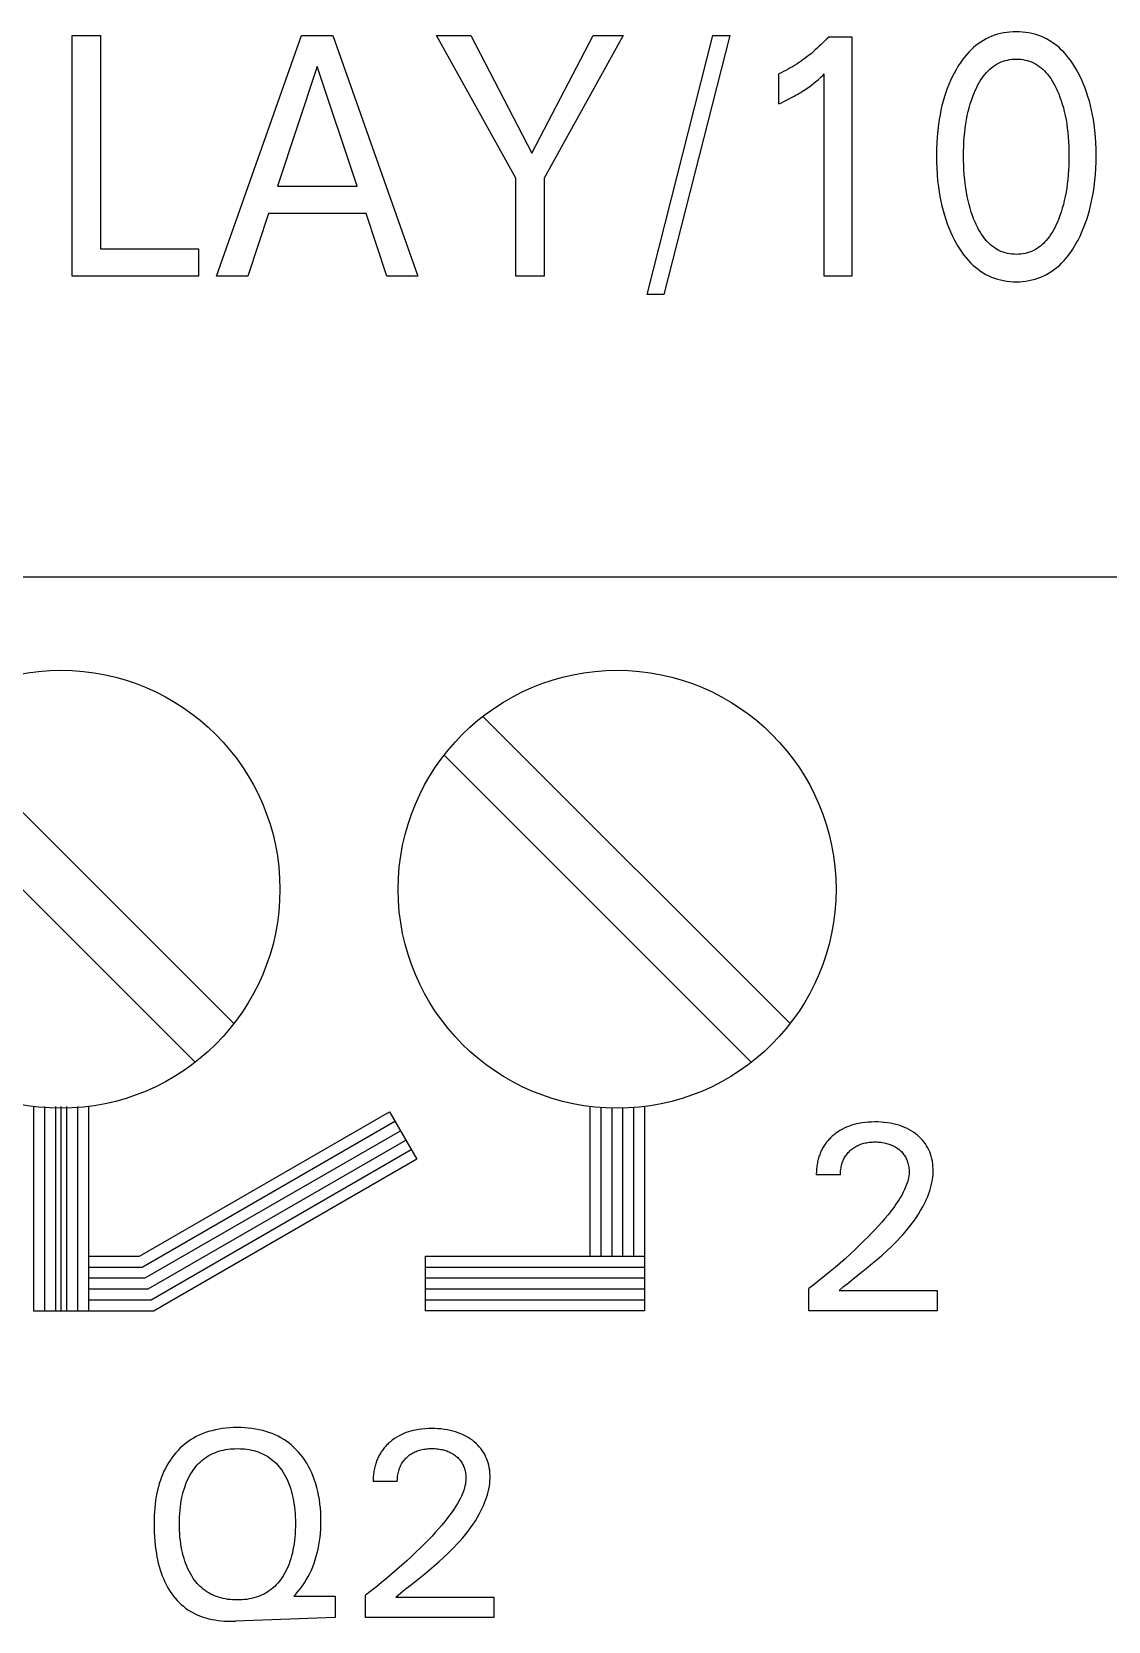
# Model space of a CAD drawing. Extents: x 0 to 420, y 0 to 297.
# Drawn here: x 162.12 to 171.95, y 165.14 to 179.66 of the extents above; entities that cross this region are included whole.
import ezdxf

# ---------------------------------------------------------------- set-up
doc = ezdxf.new("R2010")
doc.units = 0
doc.header["$LTSCALE"] = 23.1
doc.layers.add('10000_FRONT', color=7, linetype='CONTINUOUS')

msp = doc.modelspace()

# ---------------------------------------------------------------- linework, layer by layer
at = {"layer": '10000_FRONT', "color": 7, "linetype": 'CONTINUOUS'}
for p, q in [((162.491, 177.423), (162.491, 179.623)), ((162.491, 179.623), (162.75, 179.623)), ((162.75, 179.623), (162.75, 177.672)), ((163.809, 177.423), (164.586, 179.623)), ((164.586, 179.623), (164.87, 179.623)), ((164.87, 179.623), (165.646, 177.423)), ((166.542, 178.318), (165.817, 179.623)), ((165.817, 179.623), (166.133, 179.623)), ((166.133, 179.623), (166.69, 178.548)), ((166.69, 178.548), (167.25, 179.623)), ((167.524, 179.623), (166.801, 178.319)), ((167.25, 179.623), (167.524, 179.623)), ((167.741, 177.257), (168.343, 179.623)), ((168.496, 179.623), (167.894, 177.257)), ((168.343, 179.623), (168.496, 179.623)), ((169.382, 179.592), (169.365, 179.574)), ((169.398, 179.61), (169.382, 179.592)), ((169.398, 179.61), (169.613, 179.61)), ((169.613, 179.61), (169.613, 177.423)), ((170.838, 179.591), (170.814, 179.577)), ((170.864, 179.603), (170.838, 179.591)), ((170.889, 179.615), (170.864, 179.603)), ((170.916, 179.624), (170.889, 179.615)), ((170.943, 179.633), (170.916, 179.624)), ((170.971, 179.64), (170.943, 179.633)), ((170.999, 179.646), (170.971, 179.64)), ((171.027, 179.65), (170.999, 179.646)), ((171.056, 179.653), (171.027, 179.65)), ((171.085, 179.655), (171.056, 179.653)), ((171.113, 179.655), (171.085, 179.655)), ((171.142, 179.655), (171.113, 179.655)), ((171.171, 179.653), (171.142, 179.655)), ((171.199, 179.65), (171.171, 179.653)), ((171.228, 179.646), (171.199, 179.65)), ((171.256, 179.64), (171.228, 179.646)), ((171.284, 179.633), (171.256, 179.64)), ((171.311, 179.624), (171.284, 179.633)), ((171.338, 179.615), (171.311, 179.624)), ((171.364, 179.603), (171.338, 179.615)), ((171.389, 179.591), (171.364, 179.603)), ((171.413, 179.577), (171.389, 179.591)), ((169.223, 179.443), (169.205, 179.429)), ((169.242, 179.458), (169.223, 179.443)), ((169.26, 179.474), (169.242, 179.458)), ((169.278, 179.49), (169.26, 179.474)), ((169.296, 179.506), (169.278, 179.49)), ((169.314, 179.523), (169.296, 179.506)), ((169.331, 179.54), (169.314, 179.523)), ((169.349, 179.557), (169.331, 179.54)), ((169.365, 179.574), (169.349, 179.557)), ((170.658, 179.446), (170.638, 179.421)), ((170.68, 179.469), (170.658, 179.446)), ((170.702, 179.492), (170.68, 179.469)), ((170.723, 179.511), (170.702, 179.492)), ((170.744, 179.529), (170.723, 179.511)), ((170.767, 179.546), (170.744, 179.529)), ((170.79, 179.562), (170.767, 179.546)), ((170.814, 179.577), (170.79, 179.562)), ((171.437, 179.562), (171.413, 179.577)), ((171.46, 179.546), (171.437, 179.562)), ((171.483, 179.529), (171.46, 179.546)), ((171.504, 179.511), (171.483, 179.529)), ((171.525, 179.492), (171.504, 179.511)), ((171.547, 179.469), (171.525, 179.492)), ((171.569, 179.446), (171.547, 179.469)), ((171.589, 179.421), (171.569, 179.446)), ((164.729, 179.339), (164.367, 178.246)), ((165.093, 178.246), (164.729, 179.339)), ((169.008, 179.302), (168.987, 179.292)), ((169.029, 179.313), (169.008, 179.302)), ((169.049, 179.325), (169.029, 179.313)), ((169.069, 179.336), (169.049, 179.325)), ((169.089, 179.348), (169.069, 179.336)), ((169.109, 179.361), (169.089, 179.348)), ((169.128, 179.374), (169.109, 179.361)), ((169.148, 179.387), (169.128, 179.374)), ((169.167, 179.401), (169.148, 179.387)), ((169.186, 179.414), (169.167, 179.401)), ((169.205, 179.429), (169.186, 179.414)), ((170.567, 179.315), (170.551, 179.287)), ((170.583, 179.343), (170.567, 179.315)), ((170.601, 179.369), (170.583, 179.343)), ((170.619, 179.396), (170.601, 179.369)), ((170.638, 179.421), (170.619, 179.396)), ((170.842, 179.284), (170.856, 179.299)), ((170.856, 179.299), (170.871, 179.313)), ((170.871, 179.313), (170.887, 179.327)), ((170.887, 179.327), (170.903, 179.339)), ((170.903, 179.339), (170.92, 179.351)), ((170.92, 179.351), (170.938, 179.362)), ((170.938, 179.362), (170.956, 179.371)), ((170.956, 179.371), (170.975, 179.38)), ((170.975, 179.38), (170.993, 179.387)), ((170.993, 179.387), (171.013, 179.393)), ((171.013, 179.393), (171.032, 179.397)), ((171.032, 179.397), (171.052, 179.401)), ((171.052, 179.401), (171.073, 179.404)), ((171.073, 179.404), (171.093, 179.405)), ((171.093, 179.405), (171.113, 179.406)), ((171.113, 179.406), (171.134, 179.405)), ((171.134, 179.405), (171.154, 179.404)), ((171.154, 179.404), (171.174, 179.401)), ((171.174, 179.401), (171.194, 179.397)), ((171.194, 179.397), (171.214, 179.393)), ((171.214, 179.393), (171.233, 179.387)), ((171.233, 179.387), (171.252, 179.38)), ((171.252, 179.38), (171.27, 179.371)), ((171.27, 179.371), (171.289, 179.362)), ((171.289, 179.362), (171.306, 179.351)), ((171.306, 179.351), (171.324, 179.339)), ((171.324, 179.339), (171.34, 179.327)), ((171.34, 179.327), (171.356, 179.313)), ((171.356, 179.313), (171.371, 179.299)), ((171.371, 179.299), (171.385, 179.284)), ((171.608, 179.396), (171.589, 179.421)), ((171.626, 179.369), (171.608, 179.396)), ((171.643, 179.343), (171.626, 179.369)), ((171.66, 179.315), (171.643, 179.343)), ((171.675, 179.287), (171.66, 179.315)), ((168.966, 179.282), (168.945, 179.272)), ((168.945, 178.997), (168.945, 179.272)), ((168.987, 179.292), (168.966, 179.282)), ((169.204, 179.14), (169.218, 179.15)), ((169.218, 179.15), (169.232, 179.16)), ((169.232, 179.16), (169.245, 179.171)), ((169.245, 179.171), (169.257, 179.18)), ((169.257, 179.18), (169.269, 179.189)), ((169.269, 179.189), (169.281, 179.199)), ((169.281, 179.199), (169.294, 179.21)), ((169.294, 179.21), (169.306, 179.221)), ((169.306, 179.221), (169.319, 179.232)), ((169.319, 179.232), (169.332, 179.245)), ((169.332, 179.245), (169.346, 179.257)), ((169.346, 179.257), (169.359, 179.27)), ((169.359, 177.423), (169.359, 179.27)), ((170.498, 179.173), (170.483, 179.137)), ((170.513, 179.209), (170.498, 179.173)), ((170.529, 179.244), (170.513, 179.209)), ((170.546, 179.278), (170.529, 179.244)), ((170.551, 179.287), (170.546, 179.278)), ((170.749, 179.141), (170.76, 179.164)), ((170.76, 179.164), (170.772, 179.186)), ((170.772, 179.186), (170.784, 179.207)), ((170.784, 179.207), (170.798, 179.228)), ((170.798, 179.228), (170.812, 179.248)), ((170.812, 179.248), (170.828, 179.268)), ((170.828, 179.268), (170.842, 179.284)), ((171.385, 179.284), (171.399, 179.268)), ((171.399, 179.268), (171.414, 179.248)), ((171.414, 179.248), (171.429, 179.228)), ((171.429, 179.228), (171.442, 179.207)), ((171.442, 179.207), (171.455, 179.186)), ((171.455, 179.186), (171.467, 179.164)), ((171.467, 179.164), (171.478, 179.141)), ((171.694, 179.252), (171.675, 179.287)), ((171.711, 179.215), (171.694, 179.252)), ((171.727, 179.178), (171.711, 179.215)), ((171.742, 179.141), (171.727, 179.178)), ((168.945, 178.997), (168.969, 179.008)), ((168.969, 179.008), (168.992, 179.019)), ((168.992, 179.019), (169.015, 179.031)), ((169.015, 179.031), (169.038, 179.042)), ((169.038, 179.042), (169.061, 179.054)), ((169.061, 179.054), (169.078, 179.063)), ((169.078, 179.063), (169.095, 179.072)), ((169.095, 179.072), (169.112, 179.082)), ((169.112, 179.082), (169.129, 179.092)), ((169.129, 179.092), (169.145, 179.102)), ((169.145, 179.102), (169.161, 179.112)), ((169.161, 179.112), (169.176, 179.121)), ((169.176, 179.121), (169.19, 179.131)), ((169.19, 179.131), (169.204, 179.14)), ((170.446, 179.023), (170.435, 178.981)), ((170.458, 179.064), (170.446, 179.023)), ((170.47, 179.101), (170.458, 179.064)), ((170.483, 179.137), (170.47, 179.101)), ((170.693, 178.996), (170.704, 179.029)), ((170.704, 179.029), (170.716, 179.063)), ((170.716, 179.063), (170.728, 179.096)), ((170.728, 179.096), (170.738, 179.119)), ((170.738, 179.119), (170.749, 179.141)), ((171.478, 179.141), (171.488, 179.119)), ((171.488, 179.119), (171.498, 179.096)), ((171.498, 179.096), (171.501, 179.088)), ((171.501, 179.088), (171.513, 179.057)), ((171.513, 179.057), (171.524, 179.025)), ((171.524, 179.025), (171.534, 178.993)), ((171.756, 179.103), (171.742, 179.141)), ((171.768, 179.064), (171.756, 179.103)), ((171.781, 179.023), (171.768, 179.064)), ((171.792, 178.981), (171.781, 179.023)), ((170.417, 178.896), (170.409, 178.854)), ((170.425, 178.939), (170.417, 178.896)), ((170.435, 178.981), (170.425, 178.939)), ((170.659, 178.852), (170.666, 178.89)), ((170.666, 178.89), (170.675, 178.927)), ((170.675, 178.927), (170.684, 178.962)), ((170.684, 178.962), (170.693, 178.996)), ((171.534, 178.993), (171.544, 178.96)), ((171.544, 178.96), (171.552, 178.927)), ((171.552, 178.927), (171.56, 178.89)), ((171.56, 178.89), (171.568, 178.852)), ((171.801, 178.939), (171.792, 178.981)), ((171.81, 178.896), (171.801, 178.939)), ((171.818, 178.854), (171.81, 178.896)), ((170.396, 178.754), (170.39, 178.697)), ((170.402, 178.811), (170.396, 178.754)), ((170.409, 178.854), (170.402, 178.811)), ((170.639, 178.694), (170.643, 178.737)), ((170.643, 178.737), (170.647, 178.775)), ((170.647, 178.775), (170.653, 178.814)), ((170.653, 178.814), (170.659, 178.852)), ((171.568, 178.852), (171.574, 178.814)), ((171.574, 178.814), (171.579, 178.775)), ((171.579, 178.775), (171.584, 178.737)), ((171.584, 178.737), (171.588, 178.694)), ((171.824, 178.811), (171.818, 178.854)), ((171.831, 178.754), (171.824, 178.811)), ((171.836, 178.697), (171.831, 178.754)), ((170.385, 178.584), (170.384, 178.527)), ((170.387, 178.641), (170.385, 178.584)), ((170.39, 178.697), (170.387, 178.641)), ((170.632, 178.566), (170.634, 178.609)), ((170.634, 178.609), (170.636, 178.652)), ((170.636, 178.652), (170.639, 178.694)), ((171.588, 178.694), (171.591, 178.652)), ((171.591, 178.652), (171.593, 178.609)), ((171.593, 178.609), (171.594, 178.566)), ((171.84, 178.641), (171.836, 178.697)), ((171.842, 178.584), (171.84, 178.641)), ((171.843, 178.527), (171.842, 178.584)), ((170.384, 178.527), (170.385, 178.469)), ((170.385, 178.469), (170.387, 178.411)), ((170.632, 178.523), (170.632, 178.566)), ((170.632, 178.48), (170.632, 178.523)), ((170.634, 178.437), (170.632, 178.48)), ((170.636, 178.393), (170.634, 178.437)), ((171.593, 178.437), (171.591, 178.393)), ((171.594, 178.48), (171.593, 178.437)), ((171.594, 178.566), (171.595, 178.523)), ((171.595, 178.523), (171.594, 178.48)), ((171.84, 178.411), (171.842, 178.469)), ((171.842, 178.469), (171.843, 178.527)), ((166.542, 177.423), (166.542, 178.318)), ((166.801, 178.319), (166.801, 177.423)), ((170.387, 178.411), (170.39, 178.353)), ((170.39, 178.353), (170.395, 178.295)), ((170.395, 178.295), (170.402, 178.238)), ((170.639, 178.35), (170.636, 178.393)), ((170.643, 178.307), (170.639, 178.35)), ((170.647, 178.268), (170.643, 178.307)), ((171.584, 178.307), (171.58, 178.268)), ((171.588, 178.35), (171.584, 178.307)), ((171.591, 178.393), (171.588, 178.35)), ((171.824, 178.238), (171.831, 178.296)), ((171.831, 178.296), (171.836, 178.353)), ((171.836, 178.353), (171.84, 178.411)), ((164.367, 178.246), (165.093, 178.246)), ((170.402, 178.238), (170.409, 178.194)), ((170.409, 178.194), (170.416, 178.151)), ((170.416, 178.151), (170.425, 178.108)), ((170.652, 178.229), (170.647, 178.268)), ((170.659, 178.19), (170.652, 178.229)), ((170.666, 178.152), (170.659, 178.19)), ((170.674, 178.113), (170.666, 178.152)), ((171.561, 178.152), (171.552, 178.113)), ((171.568, 178.19), (171.561, 178.152)), ((171.574, 178.229), (171.568, 178.19)), ((171.58, 178.268), (171.574, 178.229)), ((171.802, 178.108), (171.811, 178.151)), ((171.811, 178.151), (171.818, 178.195)), ((171.818, 178.195), (171.824, 178.238)), ((164.284, 177.996), (164.096, 177.423)), ((165.175, 177.996), (164.284, 177.996)), ((165.365, 177.423), (165.175, 177.996)), ((170.425, 178.108), (170.434, 178.065)), ((170.434, 178.065), (170.445, 178.022)), ((170.445, 178.022), (170.457, 177.98)), ((170.683, 178.078), (170.674, 178.113)), ((170.692, 178.044), (170.683, 178.078)), ((170.703, 178.009), (170.692, 178.044)), ((170.714, 177.976), (170.703, 178.009)), ((171.524, 178.009), (171.512, 177.976)), ((171.534, 178.044), (171.524, 178.009)), ((171.544, 178.078), (171.534, 178.044)), ((171.552, 178.113), (171.544, 178.078)), ((171.769, 177.981), (171.782, 178.023)), ((171.782, 178.023), (171.792, 178.065)), ((171.792, 178.065), (171.802, 178.108)), ((170.457, 177.98), (170.47, 177.941)), ((170.47, 177.941), (170.483, 177.902)), ((170.483, 177.902), (170.498, 177.864)), ((170.498, 177.864), (170.513, 177.827)), ((170.727, 177.942), (170.714, 177.976)), ((170.737, 177.918), (170.727, 177.942)), ((170.747, 177.895), (170.737, 177.918)), ((170.758, 177.872), (170.747, 177.895)), ((170.77, 177.849), (170.758, 177.872)), ((170.783, 177.827), (170.77, 177.849)), ((171.456, 177.849), (171.444, 177.827)), ((171.468, 177.872), (171.456, 177.849)), ((171.479, 177.895), (171.468, 177.872)), ((171.49, 177.918), (171.479, 177.895)), ((171.499, 177.942), (171.49, 177.918)), ((171.512, 177.976), (171.499, 177.942)), ((171.713, 177.827), (171.729, 177.865)), ((171.729, 177.865), (171.744, 177.903)), ((171.744, 177.903), (171.757, 177.942)), ((171.757, 177.942), (171.769, 177.981)), ((170.513, 177.827), (170.531, 177.79)), ((170.531, 177.79), (170.549, 177.753)), ((170.549, 177.753), (170.564, 177.725)), ((170.564, 177.725), (170.581, 177.696)), ((170.796, 177.806), (170.783, 177.827)), ((170.811, 177.785), (170.796, 177.806)), ((170.827, 177.764), (170.811, 177.785)), ((170.839, 177.75), (170.827, 177.764)), ((170.851, 177.736), (170.839, 177.75)), ((170.865, 177.723), (170.851, 177.736)), ((170.878, 177.71), (170.865, 177.723)), ((170.893, 177.698), (170.878, 177.71)), ((170.908, 177.687), (170.893, 177.698)), ((171.334, 177.698), (171.319, 177.687)), ((171.348, 177.71), (171.334, 177.698)), ((171.362, 177.723), (171.348, 177.71)), ((171.375, 177.736), (171.362, 177.723)), ((171.388, 177.75), (171.375, 177.736)), ((171.4, 177.764), (171.388, 177.75)), ((171.416, 177.785), (171.4, 177.764)), ((171.43, 177.806), (171.416, 177.785)), ((171.444, 177.827), (171.43, 177.806)), ((171.646, 177.696), (171.662, 177.725)), ((171.662, 177.725), (171.678, 177.753)), ((171.678, 177.753), (171.696, 177.79)), ((171.696, 177.79), (171.713, 177.827)), ((162.75, 177.672), (163.643, 177.672)), ((163.643, 177.672), (163.643, 177.423)), ((170.581, 177.696), (170.598, 177.669)), ((170.598, 177.669), (170.616, 177.642)), ((170.616, 177.642), (170.635, 177.615)), ((170.635, 177.615), (170.656, 177.59)), ((170.656, 177.59), (170.677, 177.565)), ((170.677, 177.565), (170.7, 177.542)), ((170.923, 177.676), (170.908, 177.687)), ((170.939, 177.667), (170.923, 177.676)), ((170.955, 177.658), (170.939, 177.667)), ((170.974, 177.649), (170.955, 177.658)), ((170.993, 177.642), (170.974, 177.649)), ((171.012, 177.636), (170.993, 177.642)), ((171.032, 177.631), (171.012, 177.636)), ((171.052, 177.627), (171.032, 177.631)), ((171.072, 177.624), (171.052, 177.627)), ((171.093, 177.623), (171.072, 177.624)), ((171.113, 177.622), (171.093, 177.623)), ((171.134, 177.623), (171.113, 177.622)), ((171.154, 177.624), (171.134, 177.623)), ((171.175, 177.627), (171.154, 177.624)), ((171.195, 177.631), (171.175, 177.627)), ((171.214, 177.636), (171.195, 177.631)), ((171.234, 177.642), (171.214, 177.636)), ((171.253, 177.649), (171.234, 177.642)), ((171.271, 177.658), (171.253, 177.649)), ((171.288, 177.667), (171.271, 177.658)), ((171.304, 177.676), (171.288, 177.667)), ((171.319, 177.687), (171.304, 177.676)), ((171.528, 177.542), (171.55, 177.565)), ((171.55, 177.565), (171.571, 177.59)), ((171.571, 177.59), (171.592, 177.615)), ((171.592, 177.615), (171.611, 177.642)), ((171.611, 177.642), (171.629, 177.669)), ((171.629, 177.669), (171.646, 177.696)), ((163.643, 177.423), (162.491, 177.423)), ((164.096, 177.423), (163.809, 177.423)), ((165.646, 177.423), (165.365, 177.423)), ((166.801, 177.423), (166.542, 177.423)), ((169.613, 177.423), (169.359, 177.423)), ((170.7, 177.542), (170.72, 177.522)), ((170.72, 177.522), (170.742, 177.504)), ((170.742, 177.504), (170.765, 177.486)), ((170.765, 177.486), (170.788, 177.469)), ((170.788, 177.469), (170.812, 177.454)), ((170.812, 177.454), (170.836, 177.439)), ((170.836, 177.439), (170.862, 177.427)), ((170.862, 177.427), (170.888, 177.415)), ((170.888, 177.415), (170.915, 177.405)), ((171.312, 177.405), (171.339, 177.415)), ((171.339, 177.415), (171.365, 177.427)), ((171.365, 177.427), (171.391, 177.439)), ((171.391, 177.439), (171.415, 177.454)), ((171.415, 177.454), (171.439, 177.469)), ((171.439, 177.469), (171.463, 177.486)), ((171.463, 177.486), (171.485, 177.503)), ((171.485, 177.503), (171.507, 177.522)), ((171.507, 177.522), (171.528, 177.542)), ((170.915, 177.405), (170.942, 177.396)), ((170.942, 177.396), (170.97, 177.389)), ((170.97, 177.389), (170.998, 177.383)), ((170.998, 177.383), (171.027, 177.378)), ((171.027, 177.378), (171.055, 177.375)), ((171.055, 177.375), (171.084, 177.373)), ((171.084, 177.373), (171.113, 177.373)), ((171.113, 177.373), (171.142, 177.373)), ((171.142, 177.373), (171.171, 177.375)), ((171.171, 177.375), (171.2, 177.378)), ((171.2, 177.378), (171.229, 177.383)), ((171.229, 177.383), (171.257, 177.389)), ((171.257, 177.389), (171.285, 177.396)), ((171.285, 177.396), (171.312, 177.405)), ((167.894, 177.257), (167.741, 177.257)), ((207.298, 174.673), (137.798, 174.673)), ((163.967, 170.597), (161.162, 173.402)), ((169.047, 170.597), (166.242, 173.402)), ((160.809, 173.048), (163.613, 170.244)), ((165.889, 173.048), (168.693, 170.244)), ((162.138, 169.838), (162.138, 167.973)), ((162.238, 169.838), (162.238, 167.973)), ((162.338, 169.838), (162.338, 167.973)), ((162.388, 169.838), (162.388, 167.973)), ((162.438, 169.838), (162.438, 167.973)), ((162.538, 169.838), (162.538, 167.973)), ((162.638, 169.838), (162.638, 167.973)), ((163.104, 168.473), (165.388, 169.791)), ((165.388, 169.791), (165.638, 169.358)), ((167.218, 169.838), (167.218, 168.473)), ((167.318, 169.826), (167.318, 168.473)), ((167.418, 169.826), (167.418, 168.473)), ((167.518, 169.826), (167.518, 168.473)), ((167.618, 169.826), (167.618, 168.473)), ((167.718, 169.838), (167.718, 167.973)), ((163.13, 168.373), (165.438, 169.705)), ((163.157, 168.273), (165.488, 169.618)), ((169.433, 169.568), (169.425, 169.561)), ((169.442, 169.575), (169.433, 169.568)), ((169.448, 169.58), (169.442, 169.575)), ((169.455, 169.586), (169.448, 169.58)), ((169.461, 169.591), (169.455, 169.586)), ((169.482, 169.606), (169.461, 169.591)), ((169.503, 169.619), (169.482, 169.606)), ((169.525, 169.632), (169.503, 169.619)), ((169.548, 169.643), (169.525, 169.632)), ((169.568, 169.652), (169.548, 169.643)), ((169.589, 169.66), (169.568, 169.652)), ((169.61, 169.668), (169.589, 169.66)), ((169.631, 169.674), (169.61, 169.668)), ((169.653, 169.68), (169.631, 169.674)), ((169.675, 169.684), (169.653, 169.68)), ((169.704, 169.689), (169.675, 169.684)), ((169.733, 169.693), (169.704, 169.689)), ((169.762, 169.696), (169.733, 169.693)), ((169.792, 169.697), (169.762, 169.696)), ((169.821, 169.698), (169.792, 169.697)), ((169.85, 169.698), (169.821, 169.698)), ((169.879, 169.696), (169.85, 169.698)), ((169.907, 169.694), (169.879, 169.696)), ((169.936, 169.69), (169.907, 169.694)), ((169.964, 169.686), (169.936, 169.69)), ((169.99, 169.681), (169.964, 169.686)), ((170.015, 169.675), (169.99, 169.681)), ((170.04, 169.668), (170.015, 169.675)), ((170.064, 169.659), (170.04, 169.668)), ((170.088, 169.65), (170.064, 169.659)), ((170.111, 169.64), (170.088, 169.65)), ((170.132, 169.629), (170.111, 169.64)), ((170.153, 169.617), (170.132, 169.629)), ((170.174, 169.604), (170.153, 169.617)), ((170.194, 169.59), (170.174, 169.604)), ((170.21, 169.576), (170.194, 169.59)), ((170.227, 169.562), (170.21, 169.576)), ((163.184, 168.173), (165.538, 169.532)), ((163.211, 168.073), (165.588, 169.445)), ((169.33, 169.429), (169.326, 169.419)), ((169.335, 169.439), (169.33, 169.429)), ((169.34, 169.449), (169.335, 169.439)), ((169.345, 169.458), (169.34, 169.449)), ((169.35, 169.468), (169.345, 169.458)), ((169.356, 169.477), (169.35, 169.468)), ((169.362, 169.486), (169.356, 169.477)), ((169.368, 169.495), (169.362, 169.486)), ((169.374, 169.504), (169.368, 169.495)), ((169.381, 169.513), (169.374, 169.504)), ((169.388, 169.521), (169.381, 169.513)), ((169.395, 169.529), (169.388, 169.521)), ((169.402, 169.537), (169.395, 169.529)), ((169.41, 169.545), (169.402, 169.537)), ((169.418, 169.553), (169.41, 169.545)), ((169.425, 169.561), (169.418, 169.553)), ((169.579, 169.418), (169.586, 169.426)), ((169.586, 169.426), (169.594, 169.434)), ((169.594, 169.434), (169.602, 169.442)), ((169.602, 169.442), (169.611, 169.449)), ((169.611, 169.449), (169.62, 169.456)), ((169.62, 169.456), (169.629, 169.462)), ((169.629, 169.462), (169.638, 169.468)), ((169.638, 169.468), (169.648, 169.474)), ((169.648, 169.474), (169.658, 169.479)), ((169.658, 169.479), (169.668, 169.484)), ((169.668, 169.484), (169.678, 169.489)), ((169.678, 169.489), (169.689, 169.493)), ((169.689, 169.493), (169.7, 169.497)), ((169.7, 169.497), (169.711, 169.5)), ((169.711, 169.5), (169.722, 169.503)), ((169.722, 169.503), (169.733, 169.506)), ((169.733, 169.506), (169.746, 169.508)), ((169.746, 169.508), (169.758, 169.51)), ((169.758, 169.51), (169.771, 169.512)), ((169.771, 169.512), (169.783, 169.513)), ((169.783, 169.513), (169.796, 169.514)), ((169.796, 169.514), (169.809, 169.515)), ((169.809, 169.515), (169.821, 169.515)), ((169.821, 169.515), (169.836, 169.515)), ((169.836, 169.515), (169.85, 169.514)), ((169.85, 169.514), (169.864, 169.513)), ((169.864, 169.513), (169.879, 169.512)), ((169.879, 169.512), (169.893, 169.51)), ((169.893, 169.51), (169.907, 169.507)), ((169.907, 169.507), (169.918, 169.505)), ((169.918, 169.505), (169.929, 169.502)), ((169.929, 169.502), (169.939, 169.499)), ((169.939, 169.499), (169.95, 169.496)), ((169.95, 169.496), (169.96, 169.493)), ((169.96, 169.493), (169.971, 169.489)), ((169.971, 169.489), (169.981, 169.484)), ((169.981, 169.484), (169.992, 169.479)), ((169.992, 169.479), (170.003, 169.473)), ((170.003, 169.473), (170.013, 169.467)), ((170.013, 169.467), (170.023, 169.461)), ((170.023, 169.461), (170.033, 169.454)), ((170.033, 169.454), (170.043, 169.446)), ((170.043, 169.446), (170.051, 169.439)), ((170.051, 169.439), (170.059, 169.432)), ((170.059, 169.432), (170.067, 169.424)), ((170.067, 169.424), (170.074, 169.416)), ((170.242, 169.547), (170.227, 169.562)), ((170.257, 169.532), (170.242, 169.547)), ((170.27, 169.515), (170.257, 169.532)), ((170.283, 169.498), (170.27, 169.515)), ((170.295, 169.48), (170.283, 169.498)), ((170.305, 169.462), (170.295, 169.48)), ((170.315, 169.443), (170.305, 169.462)), ((170.323, 169.424), (170.315, 169.443)), ((170.331, 169.404), (170.323, 169.424)), ((165.638, 169.358), (163.238, 167.973)), ((169.291, 169.285), (169.29, 169.273)), ((169.293, 169.297), (169.291, 169.285)), ((169.295, 169.309), (169.293, 169.297)), ((169.297, 169.321), (169.295, 169.309)), ((169.299, 169.333), (169.297, 169.321)), ((169.302, 169.345), (169.299, 169.333)), ((169.305, 169.357), (169.302, 169.345)), ((169.308, 169.367), (169.305, 169.357)), ((169.311, 169.378), (169.308, 169.367)), ((169.314, 169.388), (169.311, 169.378)), ((169.318, 169.399), (169.314, 169.388)), ((169.322, 169.409), (169.318, 169.399)), ((169.326, 169.419), (169.322, 169.409)), ((169.513, 169.276), (169.515, 169.288)), ((169.515, 169.288), (169.518, 169.3)), ((169.518, 169.3), (169.52, 169.311)), ((169.52, 169.311), (169.524, 169.322)), ((169.524, 169.322), (169.527, 169.333)), ((169.527, 169.333), (169.531, 169.343)), ((169.531, 169.343), (169.536, 169.354)), ((169.536, 169.354), (169.541, 169.364)), ((169.541, 169.364), (169.546, 169.374)), ((169.546, 169.374), (169.552, 169.383)), ((169.552, 169.383), (169.558, 169.392)), ((169.558, 169.392), (169.565, 169.401)), ((169.565, 169.401), (169.571, 169.41)), ((169.571, 169.41), (169.579, 169.418)), ((170.074, 169.416), (170.081, 169.408)), ((170.081, 169.408), (170.088, 169.399)), ((170.088, 169.399), (170.094, 169.39)), ((170.094, 169.39), (170.099, 169.381)), ((170.099, 169.381), (170.105, 169.372)), ((170.105, 169.372), (170.109, 169.362)), ((170.109, 169.362), (170.114, 169.352)), ((170.114, 169.352), (170.118, 169.342)), ((170.118, 169.342), (170.121, 169.331)), ((170.121, 169.331), (170.124, 169.321)), ((170.124, 169.321), (170.127, 169.309)), ((170.127, 169.309), (170.13, 169.297)), ((170.13, 169.297), (170.132, 169.286)), ((170.132, 169.286), (170.133, 169.274)), ((170.337, 169.384), (170.331, 169.404)), ((170.343, 169.362), (170.337, 169.384)), ((170.348, 169.339), (170.343, 169.362)), ((170.351, 169.316), (170.348, 169.339)), ((170.353, 169.293), (170.351, 169.316)), ((170.355, 169.27), (170.353, 169.293)), ((169.288, 169.237), (169.287, 169.226)), ((169.287, 169.226), (169.287, 169.214)), ((169.508, 169.214), (169.287, 169.214)), ((169.289, 169.261), (169.288, 169.249)), ((169.288, 169.249), (169.288, 169.237)), ((169.29, 169.273), (169.289, 169.261)), ((169.508, 169.226), (169.509, 169.238)), ((169.508, 169.214), (169.508, 169.226)), ((169.509, 169.251), (169.511, 169.263)), ((169.509, 169.238), (169.509, 169.251)), ((169.511, 169.263), (169.513, 169.276)), ((170.117, 169.141), (170.112, 169.126)), ((170.122, 169.157), (170.117, 169.141)), ((170.126, 169.173), (170.122, 169.157)), ((170.129, 169.189), (170.126, 169.173)), ((170.132, 169.205), (170.129, 169.189)), ((170.134, 169.221), (170.132, 169.205)), ((170.133, 169.274), (170.134, 169.262)), ((170.134, 169.262), (170.135, 169.25)), ((170.135, 169.25), (170.134, 169.238)), ((170.134, 169.238), (170.134, 169.221)), ((170.337, 169.118), (170.343, 169.144)), ((170.343, 169.144), (170.348, 169.17)), ((170.348, 169.17), (170.352, 169.195)), ((170.352, 169.195), (170.354, 169.221)), ((170.354, 169.221), (170.355, 169.247)), ((170.355, 169.247), (170.355, 169.27)), ((170.044, 168.99), (170.03, 168.968)), ((170.057, 169.012), (170.044, 168.99)), ((170.07, 169.034), (170.057, 169.012)), ((170.082, 169.057), (170.07, 169.034)), ((170.093, 169.08), (170.082, 169.057)), ((170.1, 169.095), (170.093, 169.08)), ((170.106, 169.11), (170.1, 169.095)), ((170.112, 169.126), (170.106, 169.11)), ((170.283, 168.97), (170.294, 168.994)), ((170.294, 168.994), (170.305, 169.018)), ((170.305, 169.018), (170.314, 169.043)), ((170.314, 169.043), (170.323, 169.068)), ((170.323, 169.068), (170.331, 169.093)), ((170.331, 169.093), (170.337, 169.118)), ((169.942, 168.85), (169.914, 168.816)), ((169.97, 168.885), (169.942, 168.85)), ((169.985, 168.905), (169.97, 168.885)), ((170.001, 168.926), (169.985, 168.905)), ((170.015, 168.947), (170.001, 168.926)), ((170.03, 168.968), (170.015, 168.947)), ((170.199, 168.823), (170.22, 168.856)), ((170.22, 168.856), (170.24, 168.889)), ((170.24, 168.889), (170.259, 168.923)), ((170.259, 168.923), (170.272, 168.946)), ((170.272, 168.946), (170.283, 168.97)), ((169.825, 168.716), (169.794, 168.684)), ((169.855, 168.749), (169.825, 168.716)), ((169.885, 168.782), (169.855, 168.749)), ((169.914, 168.816), (169.885, 168.782)), ((170.08, 168.671), (170.106, 168.7)), ((170.106, 168.7), (170.13, 168.73)), ((170.13, 168.73), (170.154, 168.76)), ((170.154, 168.76), (170.177, 168.792)), ((170.177, 168.792), (170.199, 168.823)), ((169.68, 168.57), (169.638, 168.529)), ((169.722, 168.611), (169.68, 168.57)), ((169.763, 168.652), (169.722, 168.611)), ((169.794, 168.684), (169.763, 168.652)), ((169.931, 168.521), (169.973, 168.56)), ((169.973, 168.56), (170, 168.587)), ((170, 168.587), (170.028, 168.615)), ((170.028, 168.615), (170.054, 168.643)), ((170.054, 168.643), (170.08, 168.671)), ((162.638, 168.473), (163.104, 168.473)), ((165.718, 167.973), (165.718, 168.473)), ((165.718, 168.473), (167.718, 168.473)), ((169.505, 168.409), (169.459, 168.37)), ((169.55, 168.449), (169.505, 168.409)), ((169.595, 168.49), (169.55, 168.449)), ((169.638, 168.529), (169.595, 168.49)), ((169.757, 168.371), (169.801, 168.408)), ((169.801, 168.408), (169.845, 168.445)), ((169.845, 168.445), (169.888, 168.482)), ((169.888, 168.482), (169.931, 168.521)), ((162.638, 168.373), (163.13, 168.373)), ((162.638, 168.273), (163.157, 168.273)), ((165.718, 168.373), (167.718, 168.373)), ((165.718, 168.273), (167.718, 168.273)), ((169.365, 168.291), (169.316, 168.252)), ((169.413, 168.331), (169.365, 168.291)), ((169.459, 168.37), (169.413, 168.331)), ((169.581, 168.229), (169.624, 168.264)), ((169.624, 168.264), (169.713, 168.335)), ((169.713, 168.335), (169.757, 168.371)), ((162.638, 168.173), (163.184, 168.173)), ((165.718, 168.173), (167.718, 168.173)), ((169.267, 168.214), (169.218, 168.176)), ((169.218, 167.973), (169.218, 168.176)), ((169.316, 168.252), (169.267, 168.214)), ((169.495, 168.158), (169.537, 168.194)), ((169.495, 168.158), (170.39, 168.158)), ((169.537, 168.194), (169.581, 168.229)), ((170.39, 168.158), (170.39, 167.973)), ((162.138, 167.973), (163.238, 167.973)), ((162.638, 168.073), (163.211, 168.073)), ((165.718, 168.073), (167.718, 168.073)), ((167.718, 167.973), (165.718, 167.973)), ((170.39, 167.973), (169.218, 167.973)), ((163.597, 166.81), (163.571, 166.794)), ((163.624, 166.824), (163.597, 166.81)), ((163.651, 166.838), (163.624, 166.824)), ((163.679, 166.85), (163.651, 166.838)), ((163.707, 166.86), (163.679, 166.85)), ((163.736, 166.87), (163.707, 166.86)), ((163.765, 166.878), (163.736, 166.87)), ((163.798, 166.886), (163.765, 166.878)), ((163.831, 166.893), (163.798, 166.886)), ((163.864, 166.898), (163.831, 166.893)), ((163.898, 166.902), (163.864, 166.898)), ((163.931, 166.904), (163.898, 166.902)), ((163.965, 166.906), (163.931, 166.904)), ((163.999, 166.906), (163.965, 166.906)), ((164.033, 166.906), (163.999, 166.906)), ((164.066, 166.904), (164.033, 166.906)), ((164.099, 166.902), (164.066, 166.904)), ((164.132, 166.898), (164.099, 166.902)), ((164.165, 166.893), (164.132, 166.898)), ((164.198, 166.887), (164.165, 166.893)), ((164.231, 166.879), (164.198, 166.887)), ((164.26, 166.871), (164.231, 166.879)), ((164.288, 166.862), (164.26, 166.871)), ((164.316, 166.851), (164.288, 166.862)), ((164.344, 166.84), (164.316, 166.851)), ((164.371, 166.827), (164.344, 166.84)), ((164.397, 166.813), (164.371, 166.827)), ((164.423, 166.797), (164.397, 166.813)), ((165.456, 166.819), (165.435, 166.806)), ((165.478, 166.832), (165.456, 166.819)), ((165.501, 166.843), (165.478, 166.832)), ((165.521, 166.852), (165.501, 166.843)), ((165.542, 166.86), (165.521, 166.852)), ((165.563, 166.868), (165.542, 166.86)), ((165.584, 166.874), (165.563, 166.868)), ((165.605, 166.88), (165.584, 166.874)), ((165.627, 166.884), (165.605, 166.88)), ((165.656, 166.889), (165.627, 166.884)), ((165.685, 166.893), (165.656, 166.889)), ((165.715, 166.896), (165.685, 166.893)), ((165.744, 166.897), (165.715, 166.896)), ((165.774, 166.898), (165.744, 166.897)), ((165.803, 166.898), (165.774, 166.898)), ((165.831, 166.896), (165.803, 166.898)), ((165.86, 166.894), (165.831, 166.896)), ((165.888, 166.89), (165.86, 166.894)), ((165.917, 166.886), (165.888, 166.89)), ((165.942, 166.881), (165.917, 166.886)), ((165.967, 166.875), (165.942, 166.881)), ((165.992, 166.868), (165.967, 166.875)), ((166.017, 166.859), (165.992, 166.868)), ((166.041, 166.85), (166.017, 166.859)), ((166.063, 166.84), (166.041, 166.85)), ((166.085, 166.829), (166.063, 166.84)), ((166.106, 166.817), (166.085, 166.829)), ((166.126, 166.804), (166.106, 166.817)), ((163.437, 166.676), (163.418, 166.653)), ((163.457, 166.698), (163.437, 166.676)), ((163.478, 166.72), (163.457, 166.698)), ((163.5, 166.74), (163.478, 166.72)), ((163.523, 166.759), (163.5, 166.74)), ((163.547, 166.777), (163.523, 166.759)), ((163.571, 166.794), (163.547, 166.777)), ((163.757, 166.661), (163.775, 166.669)), ((163.775, 166.669), (163.793, 166.677)), ((163.793, 166.677), (163.811, 166.684)), ((163.811, 166.684), (163.829, 166.69)), ((163.829, 166.69), (163.85, 166.696)), ((163.85, 166.696), (163.871, 166.701)), ((163.871, 166.701), (163.892, 166.705)), ((163.892, 166.705), (163.913, 166.708)), ((163.913, 166.708), (163.935, 166.711)), ((163.935, 166.711), (163.956, 166.712)), ((163.956, 166.712), (163.977, 166.713)), ((163.977, 166.713), (163.999, 166.714)), ((163.999, 166.714), (164.021, 166.713)), ((164.021, 166.713), (164.042, 166.712)), ((164.042, 166.712), (164.064, 166.711)), ((164.064, 166.711), (164.085, 166.708)), ((164.085, 166.708), (164.107, 166.705)), ((164.107, 166.705), (164.128, 166.701)), ((164.128, 166.701), (164.149, 166.696)), ((164.149, 166.696), (164.169, 166.69)), ((164.169, 166.69), (164.188, 166.684)), ((164.188, 166.684), (164.206, 166.677)), ((164.206, 166.677), (164.224, 166.669)), ((164.224, 166.669), (164.242, 166.661)), ((164.448, 166.781), (164.423, 166.797)), ((164.471, 166.763), (164.448, 166.781)), ((164.494, 166.745), (164.471, 166.763)), ((164.516, 166.725), (164.494, 166.745)), ((164.537, 166.704), (164.516, 166.725)), ((164.557, 166.683), (164.537, 166.704)), ((164.576, 166.661), (164.557, 166.683)), ((165.303, 166.668), (165.297, 166.658)), ((165.309, 166.677), (165.303, 166.668)), ((165.314, 166.686), (165.309, 166.677)), ((165.321, 166.695), (165.314, 166.686)), ((165.327, 166.704), (165.321, 166.695)), ((165.334, 166.713), (165.327, 166.704)), ((165.341, 166.721), (165.334, 166.713)), ((165.348, 166.729), (165.341, 166.721)), ((165.355, 166.737), (165.348, 166.729)), ((165.362, 166.745), (165.355, 166.737)), ((165.37, 166.753), (165.362, 166.745)), ((165.378, 166.761), (165.37, 166.753)), ((165.386, 166.768), (165.378, 166.761)), ((165.394, 166.775), (165.386, 166.768)), ((165.401, 166.78), (165.394, 166.775)), ((165.407, 166.786), (165.401, 166.78)), ((165.414, 166.791), (165.407, 166.786)), ((165.435, 166.806), (165.414, 166.791)), ((165.581, 166.662), (165.591, 166.668)), ((165.591, 166.668), (165.6, 166.674)), ((165.6, 166.674), (165.61, 166.679)), ((165.61, 166.679), (165.62, 166.684)), ((165.62, 166.684), (165.631, 166.689)), ((165.631, 166.689), (165.642, 166.693)), ((165.642, 166.693), (165.653, 166.697)), ((165.653, 166.697), (165.664, 166.7)), ((165.664, 166.7), (165.675, 166.703)), ((165.675, 166.703), (165.686, 166.706)), ((165.686, 166.706), (165.698, 166.708)), ((165.698, 166.708), (165.711, 166.71)), ((165.711, 166.71), (165.723, 166.712)), ((165.723, 166.712), (165.736, 166.713)), ((165.736, 166.713), (165.748, 166.714)), ((165.748, 166.714), (165.761, 166.715)), ((165.761, 166.715), (165.774, 166.715)), ((165.774, 166.715), (165.788, 166.715)), ((165.788, 166.715), (165.802, 166.714)), ((165.802, 166.714), (165.817, 166.713)), ((165.817, 166.713), (165.831, 166.712)), ((165.831, 166.712), (165.845, 166.71)), ((165.845, 166.71), (165.859, 166.707)), ((165.859, 166.707), (165.87, 166.705)), ((165.87, 166.705), (165.881, 166.702)), ((165.881, 166.702), (165.892, 166.699)), ((165.892, 166.699), (165.902, 166.696)), ((165.902, 166.696), (165.913, 166.693)), ((165.913, 166.693), (165.923, 166.689)), ((165.923, 166.689), (165.933, 166.684)), ((165.933, 166.684), (165.944, 166.679)), ((165.944, 166.679), (165.955, 166.673)), ((165.955, 166.673), (165.966, 166.667)), ((165.966, 166.667), (165.976, 166.661)), ((166.146, 166.79), (166.126, 166.804)), ((166.163, 166.776), (166.146, 166.79)), ((166.179, 166.762), (166.163, 166.776)), ((166.195, 166.747), (166.179, 166.762)), ((166.209, 166.732), (166.195, 166.747)), ((166.223, 166.715), (166.209, 166.732)), ((166.236, 166.698), (166.223, 166.715)), ((166.247, 166.68), (166.236, 166.698)), ((166.258, 166.662), (166.247, 166.68)), ((163.342, 166.534), (163.329, 166.509)), ((163.355, 166.559), (163.342, 166.534)), ((163.37, 166.584), (163.355, 166.559)), ((163.385, 166.607), (163.37, 166.584)), ((163.401, 166.631), (163.385, 166.607)), ((163.418, 166.653), (163.401, 166.631)), ((163.585, 166.502), (163.596, 166.518)), ((163.596, 166.518), (163.608, 166.534)), ((163.608, 166.534), (163.62, 166.55)), ((163.62, 166.55), (163.633, 166.565)), ((163.633, 166.565), (163.647, 166.58)), ((163.647, 166.58), (163.661, 166.594)), ((163.661, 166.594), (163.676, 166.607)), ((163.676, 166.607), (163.691, 166.619)), ((163.691, 166.619), (163.707, 166.631)), ((163.707, 166.631), (163.723, 166.642)), ((163.723, 166.642), (163.74, 166.652)), ((163.74, 166.652), (163.757, 166.661)), ((164.242, 166.661), (164.259, 166.652)), ((164.259, 166.652), (164.276, 166.642)), ((164.276, 166.642), (164.292, 166.631)), ((164.292, 166.631), (164.308, 166.619)), ((164.308, 166.619), (164.324, 166.607)), ((164.324, 166.607), (164.338, 166.594)), ((164.338, 166.594), (164.353, 166.58)), ((164.353, 166.58), (164.366, 166.565)), ((164.366, 166.565), (164.379, 166.55)), ((164.379, 166.55), (164.392, 166.534)), ((164.392, 166.534), (164.404, 166.518)), ((164.404, 166.518), (164.415, 166.502)), ((164.596, 166.635), (164.576, 166.661)), ((164.616, 166.608), (164.596, 166.635)), ((164.633, 166.58), (164.616, 166.608)), ((164.65, 166.551), (164.633, 166.58)), ((164.665, 166.522), (164.65, 166.551)), ((164.679, 166.492), (164.665, 166.522)), ((165.249, 166.521), (165.247, 166.509)), ((165.252, 166.533), (165.249, 166.521)), ((165.254, 166.545), (165.252, 166.533)), ((165.257, 166.557), (165.254, 166.545)), ((165.26, 166.567), (165.257, 166.557)), ((165.263, 166.578), (165.26, 166.567)), ((165.267, 166.588), (165.263, 166.578)), ((165.27, 166.599), (165.267, 166.588)), ((165.274, 166.609), (165.27, 166.599)), ((165.278, 166.619), (165.274, 166.609)), ((165.283, 166.629), (165.278, 166.619)), ((165.287, 166.639), (165.283, 166.629)), ((165.292, 166.649), (165.287, 166.639)), ((165.297, 166.658), (165.292, 166.649)), ((165.473, 166.511), (165.476, 166.522)), ((165.476, 166.522), (165.48, 166.533)), ((165.48, 166.533), (165.484, 166.543)), ((165.484, 166.543), (165.488, 166.554)), ((165.488, 166.554), (165.493, 166.564)), ((165.493, 166.564), (165.499, 166.574)), ((165.499, 166.574), (165.504, 166.583)), ((165.504, 166.583), (165.511, 166.592)), ((165.511, 166.592), (165.517, 166.601)), ((165.517, 166.601), (165.524, 166.61)), ((165.524, 166.61), (165.531, 166.618)), ((165.531, 166.618), (165.539, 166.626)), ((165.539, 166.626), (165.547, 166.634)), ((165.547, 166.634), (165.555, 166.642)), ((165.555, 166.642), (165.563, 166.649)), ((165.563, 166.649), (165.572, 166.656)), ((165.572, 166.656), (165.581, 166.662)), ((165.976, 166.661), (165.986, 166.654)), ((165.986, 166.654), (165.995, 166.646)), ((165.995, 166.646), (166.004, 166.639)), ((166.004, 166.639), (166.012, 166.632)), ((166.012, 166.632), (166.019, 166.624)), ((166.019, 166.624), (166.027, 166.616)), ((166.027, 166.616), (166.034, 166.608)), ((166.034, 166.608), (166.04, 166.599)), ((166.04, 166.599), (166.046, 166.59)), ((166.046, 166.59), (166.052, 166.581)), ((166.052, 166.581), (166.057, 166.572)), ((166.057, 166.572), (166.062, 166.562)), ((166.062, 166.562), (166.066, 166.552)), ((166.066, 166.552), (166.07, 166.542)), ((166.07, 166.542), (166.074, 166.531)), ((166.074, 166.531), (166.077, 166.521)), ((166.077, 166.521), (166.08, 166.509)), ((166.267, 166.643), (166.258, 166.662)), ((166.276, 166.624), (166.267, 166.643)), ((166.283, 166.604), (166.276, 166.624)), ((166.29, 166.584), (166.283, 166.604)), ((166.295, 166.562), (166.29, 166.584)), ((166.3, 166.539), (166.295, 166.562)), ((166.304, 166.516), (166.3, 166.539)), ((163.286, 166.396), (163.278, 166.366)), ((163.296, 166.425), (163.286, 166.396)), ((163.306, 166.454), (163.296, 166.425)), ((163.318, 166.483), (163.306, 166.454)), ((163.329, 166.509), (163.318, 166.483)), ((163.521, 166.371), (163.529, 166.393)), ((163.529, 166.393), (163.539, 166.416)), ((163.539, 166.416), (163.549, 166.438)), ((163.549, 166.438), (163.56, 166.46)), ((163.56, 166.46), (163.572, 166.481)), ((163.572, 166.481), (163.585, 166.502)), ((164.415, 166.502), (164.427, 166.481)), ((164.427, 166.481), (164.439, 166.46)), ((164.439, 166.46), (164.45, 166.438)), ((164.45, 166.438), (164.46, 166.416)), ((164.46, 166.416), (164.47, 166.393)), ((164.47, 166.393), (164.478, 166.371)), ((164.693, 166.459), (164.679, 166.492)), ((164.705, 166.426), (164.693, 166.459)), ((164.716, 166.392), (164.705, 166.426)), ((164.726, 166.358), (164.716, 166.392)), ((165.241, 166.449), (165.24, 166.437)), ((165.24, 166.437), (165.24, 166.426)), ((165.24, 166.426), (165.24, 166.414)), ((165.46, 166.414), (165.24, 166.414)), ((165.242, 166.473), (165.241, 166.461)), ((165.241, 166.461), (165.241, 166.449)), ((165.244, 166.485), (165.242, 166.473)), ((165.245, 166.497), (165.244, 166.485)), ((165.247, 166.509), (165.245, 166.497)), ((165.46, 166.414), (165.461, 166.426)), ((165.461, 166.438), (165.462, 166.451)), ((165.461, 166.426), (165.461, 166.438)), ((165.462, 166.451), (165.463, 166.463)), ((165.463, 166.463), (165.465, 166.476)), ((165.465, 166.476), (165.467, 166.488)), ((165.467, 166.488), (165.47, 166.5)), ((165.47, 166.5), (165.473, 166.511)), ((166.078, 166.373), (166.074, 166.357)), ((166.082, 166.389), (166.078, 166.373)), ((166.08, 166.509), (166.082, 166.497)), ((166.082, 166.497), (166.084, 166.486)), ((166.084, 166.405), (166.082, 166.389)), ((166.084, 166.486), (166.086, 166.474)), ((166.086, 166.421), (166.084, 166.405)), ((166.086, 166.474), (166.087, 166.462)), ((166.087, 166.438), (166.086, 166.421)), ((166.087, 166.462), (166.087, 166.45)), ((166.087, 166.45), (166.087, 166.438)), ((166.301, 166.37), (166.304, 166.395)), ((166.306, 166.493), (166.304, 166.516)), ((166.304, 166.395), (166.306, 166.421)), ((166.307, 166.47), (166.306, 166.493)), ((166.306, 166.421), (166.307, 166.447)), ((166.307, 166.447), (166.307, 166.47)), ((163.252, 166.241), (163.248, 166.207)), ((163.258, 166.276), (163.252, 166.241)), ((163.263, 166.306), (163.258, 166.276)), ((163.27, 166.336), (163.263, 166.306)), ((163.278, 166.366), (163.27, 166.336)), ((163.483, 166.213), (163.487, 166.24)), ((163.487, 166.24), (163.492, 166.267)), ((163.492, 166.267), (163.498, 166.293)), ((163.498, 166.293), (163.505, 166.319)), ((163.505, 166.319), (163.512, 166.345)), ((163.512, 166.345), (163.521, 166.371)), ((164.478, 166.371), (164.487, 166.345)), ((164.487, 166.345), (164.494, 166.319)), ((164.494, 166.319), (164.501, 166.293)), ((164.501, 166.293), (164.507, 166.267)), ((164.507, 166.267), (164.512, 166.24)), ((164.512, 166.24), (164.516, 166.213)), ((164.734, 166.323), (164.726, 166.358)), ((164.741, 166.288), (164.734, 166.323)), ((164.748, 166.249), (164.741, 166.288)), ((164.753, 166.209), (164.748, 166.249)), ((166.023, 166.234), (166.01, 166.212)), ((166.035, 166.257), (166.023, 166.234)), ((166.046, 166.28), (166.035, 166.257)), ((166.052, 166.295), (166.046, 166.28)), ((166.059, 166.31), (166.052, 166.295)), ((166.064, 166.326), (166.059, 166.31)), ((166.07, 166.341), (166.064, 166.326)), ((166.074, 166.357), (166.07, 166.341)), ((166.257, 166.218), (166.267, 166.243)), ((166.267, 166.243), (166.275, 166.268)), ((166.275, 166.268), (166.283, 166.293)), ((166.283, 166.293), (166.29, 166.318)), ((166.29, 166.318), (166.296, 166.344)), ((166.296, 166.344), (166.301, 166.37)), ((163.239, 166.103), (163.238, 166.068)), ((163.241, 166.137), (163.239, 166.103)), ((163.244, 166.172), (163.241, 166.137)), ((163.248, 166.207), (163.244, 166.172)), ((163.47, 166.061), (163.471, 166.092)), ((163.471, 166.092), (163.473, 166.122)), ((163.473, 166.122), (163.476, 166.153)), ((163.476, 166.153), (163.479, 166.183)), ((163.479, 166.183), (163.483, 166.213)), ((164.516, 166.213), (164.521, 166.183)), ((164.521, 166.183), (164.524, 166.153)), ((164.524, 166.153), (164.526, 166.122)), ((164.526, 166.122), (164.528, 166.092)), ((164.528, 166.092), (164.529, 166.061)), ((164.757, 166.17), (164.753, 166.209)), ((164.76, 166.13), (164.757, 166.17)), ((164.761, 166.09), (164.76, 166.13)), ((164.762, 166.05), (164.761, 166.09)), ((165.922, 166.085), (165.894, 166.05)), ((165.938, 166.105), (165.922, 166.085)), ((165.953, 166.126), (165.938, 166.105)), ((165.968, 166.147), (165.953, 166.126)), ((165.982, 166.168), (165.968, 166.147)), ((165.996, 166.19), (165.982, 166.168)), ((166.01, 166.212), (165.996, 166.19)), ((166.173, 166.056), (166.193, 166.089)), ((166.193, 166.089), (166.212, 166.123)), ((166.212, 166.123), (166.224, 166.146)), ((166.224, 166.146), (166.236, 166.17)), ((166.236, 166.17), (166.247, 166.194)), ((166.247, 166.194), (166.257, 166.218)), ((163.238, 166.068), (163.238, 166.033)), ((163.238, 166.033), (163.238, 165.992)), ((163.238, 165.992), (163.239, 165.951)), ((163.239, 165.951), (163.241, 165.91)), ((163.47, 166.03), (163.47, 166.061)), ((163.47, 165.999), (163.47, 166.03)), ((163.471, 165.968), (163.47, 165.999)), ((163.473, 165.937), (163.471, 165.968)), ((163.475, 165.906), (163.473, 165.937)), ((164.528, 165.968), (164.526, 165.937)), ((164.529, 165.999), (164.528, 165.968)), ((164.529, 166.061), (164.529, 166.03)), ((164.529, 166.03), (164.529, 165.999)), ((164.754, 165.904), (164.757, 165.94)), ((164.757, 165.94), (164.76, 165.977)), ((164.76, 165.977), (164.761, 166.013)), ((164.761, 166.013), (164.762, 166.05)), ((165.807, 165.949), (165.777, 165.916)), ((165.837, 165.982), (165.807, 165.949)), ((165.866, 166.016), (165.837, 165.982)), ((165.894, 166.05), (165.866, 166.016)), ((166.083, 165.93), (166.107, 165.96)), ((166.107, 165.96), (166.13, 165.992)), ((166.13, 165.992), (166.152, 166.023)), ((166.152, 166.023), (166.173, 166.056)), ((163.241, 165.91), (163.244, 165.869)), ((163.244, 165.869), (163.249, 165.828)), ((163.249, 165.828), (163.254, 165.787)), ((163.479, 165.875), (163.475, 165.906)), ((163.483, 165.844), (163.479, 165.875)), ((163.487, 165.817), (163.483, 165.844)), ((163.492, 165.79), (163.487, 165.817)), ((164.512, 165.817), (164.507, 165.79)), ((164.517, 165.844), (164.512, 165.817)), ((164.521, 165.875), (164.517, 165.844)), ((164.524, 165.906), (164.521, 165.875)), ((164.526, 165.937), (164.524, 165.906)), ((164.729, 165.763), (164.736, 165.796)), ((164.736, 165.796), (164.743, 165.831)), ((164.743, 165.831), (164.749, 165.868)), ((164.749, 165.868), (164.754, 165.904)), ((165.675, 165.811), (165.633, 165.77)), ((165.716, 165.852), (165.675, 165.811)), ((165.747, 165.884), (165.716, 165.852)), ((165.777, 165.916), (165.747, 165.884)), ((165.953, 165.787), (165.98, 165.815)), ((165.98, 165.815), (166.007, 165.843)), ((166.007, 165.843), (166.033, 165.871)), ((166.033, 165.871), (166.058, 165.9)), ((166.058, 165.9), (166.083, 165.93)), ((163.254, 165.787), (163.259, 165.757)), ((163.259, 165.757), (163.264, 165.727)), ((163.264, 165.727), (163.27, 165.697)), ((163.27, 165.697), (163.277, 165.667)), ((163.277, 165.667), (163.285, 165.637)), ((163.498, 165.764), (163.492, 165.79)), ((163.504, 165.737), (163.498, 165.764)), ((163.512, 165.711), (163.504, 165.737)), ((163.52, 165.685), (163.512, 165.711)), ((163.528, 165.661), (163.52, 165.685)), ((163.537, 165.639), (163.528, 165.661)), ((164.471, 165.661), (164.462, 165.638)), ((164.479, 165.684), (164.471, 165.661)), ((164.488, 165.71), (164.479, 165.684)), ((164.495, 165.736), (164.488, 165.71)), ((164.502, 165.763), (164.495, 165.736)), ((164.507, 165.79), (164.502, 165.763)), ((164.688, 165.635), (164.7, 165.667)), ((164.7, 165.667), (164.711, 165.698)), ((164.711, 165.698), (164.72, 165.731)), ((164.72, 165.731), (164.729, 165.763)), ((165.502, 165.649), (165.457, 165.609)), ((165.547, 165.69), (165.502, 165.649)), ((165.59, 165.729), (165.547, 165.69)), ((165.633, 165.77), (165.59, 165.729)), ((165.798, 165.645), (165.841, 165.682)), ((165.841, 165.682), (165.883, 165.721)), ((165.883, 165.721), (165.925, 165.76)), ((165.925, 165.76), (165.953, 165.787)), ((163.285, 165.637), (163.294, 165.608)), ((163.294, 165.608), (163.303, 165.579)), ((163.303, 165.579), (163.313, 165.553)), ((163.313, 165.553), (163.323, 165.528)), ((163.323, 165.528), (163.334, 165.504)), ((163.334, 165.504), (163.345, 165.479)), ((163.547, 165.616), (163.537, 165.639)), ((163.558, 165.594), (163.547, 165.616)), ((163.57, 165.572), (163.558, 165.594)), ((163.582, 165.551), (163.57, 165.572)), ((163.586, 165.545), (163.582, 165.551)), ((163.596, 165.529), (163.586, 165.545)), ((163.608, 165.513), (163.596, 165.529)), ((163.62, 165.498), (163.608, 165.513)), ((164.394, 165.517), (164.382, 165.501)), ((164.406, 165.534), (164.394, 165.517)), ((164.417, 165.551), (164.406, 165.534)), ((164.43, 165.572), (164.417, 165.551)), ((164.441, 165.594), (164.43, 165.572)), ((164.452, 165.616), (164.441, 165.594)), ((164.462, 165.638), (164.452, 165.616)), ((164.612, 165.489), (164.629, 165.517)), ((164.629, 165.517), (164.646, 165.545)), ((164.646, 165.545), (164.66, 165.574)), ((164.66, 165.574), (164.675, 165.605)), ((164.675, 165.605), (164.688, 165.635)), ((165.365, 165.531), (165.317, 165.491)), ((165.411, 165.57), (165.365, 165.531)), ((165.457, 165.609), (165.411, 165.57)), ((165.577, 165.464), (165.665, 165.535)), ((165.665, 165.535), (165.71, 165.571)), ((165.71, 165.571), (165.754, 165.608)), ((165.754, 165.608), (165.798, 165.645)), ((163.345, 165.479), (163.358, 165.455)), ((163.358, 165.455), (163.371, 165.432)), ((163.371, 165.432), (163.386, 165.409)), ((163.386, 165.409), (163.4, 165.387)), ((163.4, 165.387), (163.416, 165.367)), ((163.416, 165.367), (163.432, 165.347)), ((163.632, 165.483), (163.62, 165.498)), ((163.645, 165.469), (163.632, 165.483)), ((163.659, 165.455), (163.645, 165.469)), ((163.674, 165.442), (163.659, 165.455)), ((163.688, 165.429), (163.674, 165.442)), ((163.704, 165.417), (163.688, 165.429)), ((163.72, 165.406), (163.704, 165.417)), ((163.737, 165.396), (163.72, 165.406)), ((163.755, 165.386), (163.737, 165.396)), ((163.772, 165.378), (163.755, 165.386)), ((163.79, 165.37), (163.772, 165.378)), ((163.809, 165.362), (163.79, 165.37)), ((163.827, 165.356), (163.809, 165.362)), ((164.19, 165.362), (164.171, 165.356)), ((164.208, 165.37), (164.19, 165.362)), ((164.226, 165.378), (164.208, 165.37)), ((164.244, 165.386), (164.226, 165.378)), ((164.261, 165.396), (164.244, 165.386)), ((164.278, 165.406), (164.261, 165.396)), ((164.294, 165.417), (164.278, 165.406)), ((164.31, 165.429), (164.294, 165.417)), ((164.326, 165.442), (164.31, 165.429)), ((164.341, 165.456), (164.326, 165.442)), ((164.355, 165.47), (164.341, 165.456)), ((164.369, 165.485), (164.355, 165.47)), ((164.382, 165.501), (164.369, 165.485)), ((164.534, 165.386), (164.516, 165.365)), ((164.516, 165.365), (164.892, 165.365)), ((164.534, 165.386), (164.555, 165.411)), ((164.555, 165.411), (164.575, 165.436)), ((164.575, 165.436), (164.594, 165.462)), ((164.594, 165.462), (164.612, 165.489)), ((164.892, 165.365), (164.892, 165.173)), ((165.22, 165.414), (165.17, 165.376)), ((165.17, 165.173), (165.17, 165.376)), ((165.269, 165.452), (165.22, 165.414)), ((165.317, 165.491), (165.269, 165.452)), ((165.447, 165.358), (165.49, 165.394)), ((165.447, 165.358), (166.342, 165.358)), ((165.49, 165.394), (165.533, 165.429)), ((165.533, 165.429), (165.577, 165.464)), ((166.342, 165.358), (166.342, 165.173)), ((163.432, 165.347), (163.449, 165.327)), ((163.449, 165.327), (163.467, 165.309)), ((163.467, 165.309), (163.486, 165.291)), ((163.486, 165.291), (163.506, 165.274)), ((163.506, 165.274), (163.526, 165.258)), ((163.526, 165.258), (163.547, 165.243)), ((163.547, 165.243), (163.569, 165.23)), ((163.569, 165.23), (163.592, 165.217)), ((163.592, 165.217), (163.615, 165.205)), ((163.848, 165.35), (163.827, 165.356)), ((163.869, 165.345), (163.848, 165.35)), ((163.891, 165.341), (163.869, 165.345)), ((163.912, 165.337), (163.891, 165.341)), ((163.934, 165.335), (163.912, 165.337)), ((163.955, 165.333), (163.934, 165.335)), ((163.977, 165.332), (163.955, 165.333)), ((163.999, 165.332), (163.977, 165.332)), ((164.021, 165.332), (163.999, 165.332)), ((164.043, 165.333), (164.021, 165.332)), ((164.064, 165.335), (164.043, 165.333)), ((164.086, 165.337), (164.064, 165.335)), ((164.107, 165.341), (164.086, 165.337)), ((164.129, 165.345), (164.107, 165.341)), ((164.15, 165.35), (164.129, 165.345)), ((164.171, 165.356), (164.15, 165.35)), ((163.615, 165.205), (163.638, 165.194)), ((163.638, 165.194), (163.662, 165.184)), ((163.662, 165.184), (163.687, 165.176)), ((163.687, 165.176), (163.711, 165.168)), ((163.711, 165.168), (163.739, 165.16)), ((163.739, 165.16), (163.768, 165.154)), ((163.768, 165.154), (163.796, 165.149)), ((163.796, 165.149), (163.825, 165.145)), ((163.825, 165.145), (163.854, 165.142)), ((163.854, 165.142), (163.883, 165.139)), ((163.883, 165.139), (163.912, 165.138)), ((163.912, 165.138), (163.941, 165.138)), ((163.941, 165.138), (163.963, 165.138)), ((163.963, 165.138), (163.982, 165.138)), ((164.892, 165.173), (163.982, 165.138)), ((166.342, 165.173), (165.17, 165.173))]:
    msp.add_line(p, q, dxfattribs=at)
for centre in [(162.388, 171.823), (167.468, 171.823)]:
    msp.add_circle(centre, 2, dxfattribs=at)

doc.saveas('drawing.dxf')
